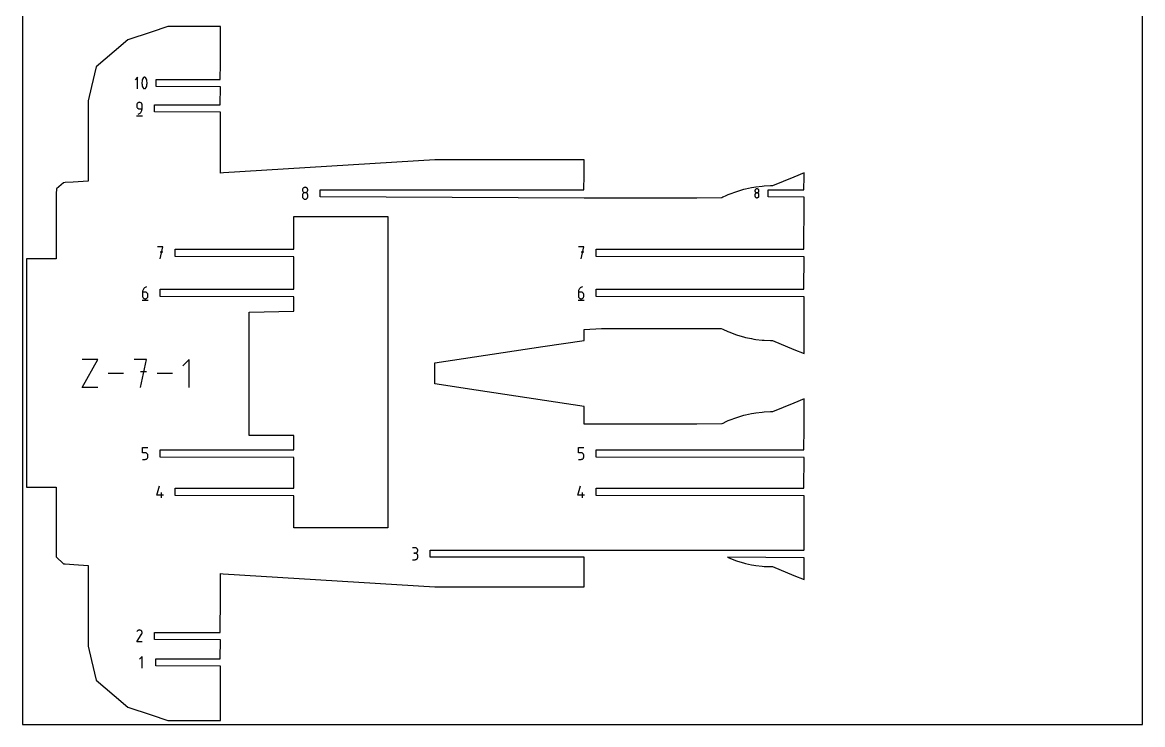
# Model space of a CAD drawing. Extents: x 0 to 450, y 0 to 500.
# Drawn here: x 0 to 450, y 0 to 281.9 of the extents above; entities that cross this region are included whole.
import ezdxf

# ---------------------------------------------------------------- set-up
doc = ezdxf.new("R2010")
doc.units = 0

msp = doc.modelspace()

# ---------------------------------------------------------------- linework, layer by layer
at = {"layer": 'annotation', "color": 1}
for p, q in [((46.301075, 259.920674), (45.274497, 258.893806)), ((46.301075, 255.302954), (46.301075, 259.920674)), ((48.077176, 258.273441), (48.032924, 257.83121)), ((48.032924, 257.83121), (48.032924, 257.387153)), ((48.032924, 257.387153), (48.077176, 256.944686)), ((48.165682, 258.71043), (48.077176, 258.273441)), ((48.077176, 256.944686), (48.165682, 256.507224)), ((48.298441, 259.138764), (48.165682, 258.71043)), ((48.165682, 256.507224), (48.298441, 256.078183)), ((48.475452, 259.555025), (48.298441, 259.138764)), ((48.535061, 259.654152), (48.475452, 259.555025)), ((48.475452, 259.555025), (48.475452, 259.555025)), ((48.60935, 259.738626), (48.535061, 259.654152)), ((48.695858, 259.807629), (48.60935, 259.738626)), ((48.792127, 259.860344), (48.695858, 259.807629)), ((48.895696, 259.895953), (48.792127, 259.860344)), ((49.004105, 259.913638), (48.895696, 259.895953)), ((49.114896, 259.912583), (49.004105, 259.913638)), ((49.225608, 259.89197), (49.114896, 259.912583)), ((49.333782, 259.850981), (49.225608, 259.89197)), ((49.375192, 259.82922), (49.333782, 259.850981)), ((49.333782, 259.850981), (49.333782, 259.850981)), ((49.41493, 259.804224), (49.375192, 259.82922)), ((49.452801, 259.776193), (49.41493, 259.804224)), ((49.488613, 259.745322), (49.452801, 259.776193)), ((49.522173, 259.711811), (49.488613, 259.745322)), ((49.553287, 259.675857), (49.522173, 259.711811)), ((49.581763, 259.637658), (49.553287, 259.675857)), ((49.607407, 259.597411), (49.581763, 259.637658)), ((49.630027, 259.555315), (49.607407, 259.597411)), ((49.807896, 259.138195), (49.630027, 259.555315)), ((49.630027, 259.555315), (49.630027, 259.555315)), ((49.941298, 258.709218), (49.807896, 259.138195)), ((49.807896, 256.077614), (49.941298, 256.506012)), ((50.030233, 258.2718), (49.941298, 258.709218)), ((49.941298, 256.506012), (50.030233, 256.943045)), ((50.0747, 257.829354), (50.030233, 258.2718)), ((50.030233, 256.943045), (50.0747, 257.385297)), ((50.0747, 257.385297), (50.0747, 257.829354)), ((48.298441, 256.078183), (48.475452, 255.660978)), ((48.475452, 255.660978), (48.475452, 255.660978)), ((48.475452, 255.660978), (48.49799, 255.618965)), ((48.49799, 255.618965), (48.523445, 255.578919)), ((48.523445, 255.578919), (48.551709, 255.540961)), ((48.551709, 255.540961), (48.582677, 255.505212)), ((48.582677, 255.505212), (48.61624, 255.471794)), ((48.61624, 255.471794), (48.652292, 255.440829)), ((48.652292, 255.440829), (48.690724, 255.412438)), ((48.690724, 255.412438), (48.731431, 255.386742)), ((48.731431, 255.386742), (48.774304, 255.363864)), ((48.774304, 255.363864), (48.774304, 255.363864)), ((48.774304, 255.363864), (48.881625, 255.323744)), ((48.881625, 255.323744), (48.991692, 255.303812)), ((48.991692, 255.303812), (49.102017, 255.303255)), ((49.102017, 255.303255), (49.210111, 255.321259)), ((49.210111, 255.321259), (49.313486, 255.357013)), ((49.313486, 255.357013), (49.409653, 255.409704)), ((49.409653, 255.409704), (49.496124, 255.478518)), ((49.496124, 255.478518), (49.570412, 255.562644)), ((49.570412, 255.562644), (49.630027, 255.661267)), ((49.630027, 255.661267), (49.807896, 256.077614)), ((49.630027, 255.661267), (49.630027, 255.661267)), ((45.946935, 248.965731), (45.929726, 248.773975)), ((45.929726, 248.773975), (45.929726, 248.240274)), ((45.929726, 248.240274), (45.929726, 248.240274)), ((45.929726, 248.240274), (45.946935, 248.048528)), ((45.996537, 249.146256), (45.946935, 248.965731)), ((45.946935, 248.048528), (45.996537, 247.868031)), ((46.075495, 249.312526), (45.996537, 249.146256)), ((45.996537, 247.868031), (46.075495, 247.701801)), ((46.180772, 249.461515), (46.075495, 249.312526)), ((46.075495, 247.701801), (46.180772, 247.552859)), ((46.30933, 249.590199), (46.180772, 249.461515)), ((46.180772, 247.552859), (46.30933, 247.424226)), ((46.458131, 249.695552), (46.30933, 249.590199)), ((46.624139, 249.77455), (46.458131, 249.695552)), ((46.804315, 249.824167), (46.624139, 249.77455)), ((46.995623, 249.841378), (46.804315, 249.824167)), ((47.187327, 249.824167), (46.995623, 249.841378)), ((46.995623, 249.841378), (46.995623, 249.841378)), ((47.367714, 249.77455), (47.187327, 249.824167)), ((47.533784, 249.695552), (47.367714, 249.77455)), ((47.682536, 249.590199), (47.533784, 249.695552)), ((47.810969, 249.461515), (47.682536, 249.590199)), ((47.916085, 249.312526), (47.810969, 249.461515)), ((47.994882, 249.146256), (47.916085, 249.312526)), ((48.044361, 248.965731), (47.994882, 249.146256)), ((48.06152, 248.773975), (48.044361, 248.965731)), ((48.06152, 247.173173), (48.06152, 248.773975)), ((48.06152, 248.773975), (48.06152, 248.773975)), ((45.796526, 244.441378), (48.196526, 244.441378)), ((46.30933, 247.424226), (46.458131, 247.31892)), ((46.458131, 247.31892), (46.624139, 247.239963)), ((46.462223, 245.041378), (46.767038, 245.154967)), ((46.462223, 245.041378), (46.462223, 245.041378)), ((46.624139, 247.239963), (46.804315, 247.190373)), ((46.767038, 245.154967), (47.04682, 245.308503)), ((46.804315, 247.190373), (46.995623, 247.173173)), ((46.995623, 247.173173), (48.06152, 247.173173)), ((47.04682, 245.308503), (47.298679, 245.498075)), ((47.298679, 245.498075), (47.519723, 245.719769)), ((47.519723, 245.719769), (47.70706, 245.969675)), ((47.70706, 245.969675), (47.857799, 246.243881)), ((47.857799, 246.243881), (47.96905, 246.538473)), ((47.96905, 246.538473), (48.037921, 246.849541)), ((48.037921, 246.849541), (48.06152, 247.173173)), ((112.528219, 214.836771), (112.511019, 214.645911)), ((112.511019, 214.645911), (112.511019, 214.645911)), ((112.511019, 214.645911), (112.528228, 214.454155)), ((112.528219, 212.703073), (112.511019, 212.511407)), ((112.511019, 212.511407), (112.511019, 211.980415)), ((112.511019, 211.980415), (112.511019, 211.980415)), ((112.511019, 211.980415), (112.528228, 211.788762)), ((112.577796, 215.016598), (112.528219, 214.836771)), ((112.577796, 212.883529), (112.528219, 212.703073)), ((112.528228, 214.454155), (112.577831, 214.27363)), ((112.528228, 211.788762), (112.577831, 211.608514)), ((112.656722, 215.182344), (112.577796, 215.016598)), ((112.656722, 213.049746), (112.577796, 212.883529)), ((112.577831, 214.27363), (112.656789, 214.10736)), ((112.577831, 211.608514), (112.656789, 211.442644)), ((112.761967, 215.330957), (112.656722, 215.182344)), ((112.761967, 213.198698), (112.656722, 213.049746)), ((112.656789, 214.10736), (112.762066, 213.958371)), ((112.8905, 215.459389), (112.761967, 215.330957)), ((112.8905, 213.327356), (112.761967, 213.198698)), ((112.762066, 213.958371), (112.890624, 213.829687)), ((113.039291, 215.564589), (112.8905, 215.459389)), ((113.039291, 213.432694), (112.8905, 213.327356)), ((112.890624, 213.829687), (113.039425, 213.724334)), ((113.205311, 215.643508), (113.039291, 215.564589)), ((113.205311, 213.511684), (113.039291, 213.432694)), ((113.039425, 213.724334), (113.205433, 213.645336)), ((113.38553, 215.693096), (113.205311, 215.643508)), ((113.38553, 213.561298), (113.205311, 213.511684)), ((113.205433, 213.645336), (113.385609, 213.59572)), ((113.576917, 215.710303), (113.38553, 215.693096)), ((113.576917, 213.578508), (113.38553, 213.561298)), ((113.385609, 213.59572), (113.576917, 213.578508)), ((113.768304, 215.693096), (113.576917, 215.710303)), ((113.576917, 215.710303), (113.576917, 215.710303)), ((113.576917, 213.578508), (113.768225, 213.59572)), ((113.768304, 213.561308), (113.576917, 213.578508)), ((113.576917, 213.578508), (113.576917, 213.578508)), ((113.576917, 213.578508), (113.576917, 213.578508)), ((113.768225, 213.59572), (113.948401, 213.645336)), ((113.948522, 215.643508), (113.768304, 215.693096)), ((113.948522, 213.511718), (113.768304, 213.561308)), ((113.948401, 213.645336), (114.114409, 213.724334)), ((114.114542, 215.564589), (113.948522, 215.643508)), ((114.114542, 213.432761), (113.948522, 213.511718)), ((114.114409, 213.724334), (114.26321, 213.829687)), ((114.263334, 215.459389), (114.114542, 215.564589)), ((114.263334, 213.327455), (114.114542, 213.432761)), ((114.26321, 213.829687), (114.391768, 213.958371)), ((114.391867, 215.330957), (114.263334, 215.459389)), ((114.391867, 213.198822), (114.263334, 213.327455)), ((114.391768, 213.958371), (114.497044, 214.10736)), ((114.497111, 215.182344), (114.391867, 215.330957)), ((114.497111, 213.04988), (114.391867, 213.198822)), ((114.497044, 214.10736), (114.576003, 214.27363)), ((114.497044, 211.442644), (114.576003, 211.608514)), ((114.576037, 215.016598), (114.497111, 215.182344)), ((114.576037, 212.88365), (114.497111, 213.04988)), ((114.576003, 214.27363), (114.625605, 214.454155)), ((114.576003, 211.608514), (114.625605, 211.788762)), ((114.625615, 214.836771), (114.576037, 215.016598)), ((114.625615, 212.703152), (114.576037, 212.88365)), ((114.625605, 214.454155), (114.642814, 214.645911)), ((114.625605, 211.788762), (114.642814, 211.980415)), ((114.642814, 214.645911), (114.625615, 214.836771)), ((114.642814, 212.511407), (114.625615, 212.703152)), ((114.642814, 214.645911), (114.642814, 214.645911)), ((114.642814, 211.980415), (114.642814, 212.511407)), ((114.642814, 212.511407), (114.642814, 212.511407)), ((294.291854, 214.459718), (294.27892, 214.316185)), ((294.27892, 214.316185), (294.27892, 214.316185)), ((294.27892, 214.316185), (294.291862, 214.171977)), ((294.291854, 212.855099), (294.27892, 212.710959)), ((294.27892, 212.710959), (294.27892, 212.311634)), ((294.27892, 212.311634), (294.27892, 212.311634)), ((294.27892, 212.311634), (294.291862, 212.167504)), ((294.329138, 214.594955), (294.291854, 214.459718)), ((294.329138, 212.990809), (294.291854, 212.855099)), ((294.291862, 214.171977), (294.329164, 214.036216)), ((294.291862, 212.167504), (294.329164, 212.03195)), ((294.388494, 214.719602), (294.329138, 214.594955)), ((294.388494, 213.11581), (294.329138, 212.990809)), ((294.329164, 214.036216), (294.388544, 213.911175)), ((294.329164, 212.03195), (294.388544, 211.907211)), ((294.467641, 214.831365), (294.388494, 214.719602)), ((294.467641, 213.227827), (294.388494, 213.11581)), ((294.388544, 213.911175), (294.467716, 213.799129)), ((294.388544, 211.907211), (294.467716, 211.795522)), ((294.564303, 214.92795), (294.467641, 214.831365)), ((294.564303, 213.324583), (294.467641, 213.227827)), ((294.467716, 213.799129), (294.564396, 213.702354)), ((294.467716, 211.795522), (294.564396, 211.699123)), ((294.676199, 215.007065), (294.564303, 214.92795)), ((294.676199, 213.403801), (294.564303, 213.324583)), ((294.564396, 213.702354), (294.6763, 213.623125)), ((294.564396, 211.699123), (294.6763, 211.620251)), ((294.801053, 215.066415), (294.676199, 215.007065)), ((294.801053, 213.463204), (294.676199, 213.403801)), ((294.6763, 213.623125), (294.801144, 213.563716)), ((294.6763, 211.620251), (294.801144, 211.561143)), ((294.936584, 215.103707), (294.801053, 215.066415)), ((294.936584, 213.500516), (294.801053, 213.463204)), ((294.801144, 213.563716), (294.936643, 213.526402)), ((294.801144, 211.561143), (294.936643, 211.524037)), ((295.080514, 215.116647), (294.936584, 215.103707)), ((295.080514, 213.513459), (294.936584, 213.500516)), ((294.936643, 213.526402), (295.080514, 213.513459)), ((294.936643, 211.524037), (295.080514, 211.511172)), ((295.224444, 215.103707), (295.080514, 215.116647)), ((295.080514, 215.116647), (295.080514, 215.116647)), ((295.080514, 213.513459), (295.224384, 213.526402)), ((295.224444, 213.500523), (295.080514, 213.513459)), ((295.080514, 213.513459), (295.080514, 213.513459)), ((295.080514, 213.513459), (295.080514, 213.513459)), ((295.080514, 211.511172), (295.224384, 211.524037)), ((295.080514, 211.511172), (295.080514, 211.511172)), ((295.224384, 213.526402), (295.359883, 213.563716)), ((295.224384, 211.524037), (295.359883, 211.561143)), ((295.359975, 215.066415), (295.224444, 215.103707)), ((295.359975, 213.46323), (295.224444, 213.500523)), ((295.359883, 213.563716), (295.484727, 213.623125)), ((295.359883, 211.561143), (295.484727, 211.620251)), ((295.484828, 215.007065), (295.359975, 215.066415)), ((295.484828, 213.403851), (295.359975, 213.46323)), ((295.484727, 213.623125), (295.596631, 213.702354)), ((295.484727, 211.620251), (295.596631, 211.699123)), ((295.596725, 214.92795), (295.484828, 215.007065)), ((295.596725, 213.324658), (295.484828, 213.403851)), ((295.596631, 213.702354), (295.693312, 213.799129)), ((295.596631, 211.699123), (295.693312, 211.795522)), ((295.693386, 214.831365), (295.596725, 214.92795)), ((295.693386, 213.22792), (295.596725, 213.324658)), ((295.693312, 213.799129), (295.772484, 213.911175)), ((295.693312, 211.795522), (295.772484, 211.907211)), ((295.772534, 214.719602), (295.693386, 214.831365)), ((295.772534, 213.115911), (295.693386, 213.22792)), ((295.772484, 213.911175), (295.831863, 214.036216)), ((295.772484, 211.907211), (295.831863, 212.03195)), ((295.831889, 214.594955), (295.772534, 214.719602)), ((295.831889, 212.9909), (295.772534, 213.115911)), ((295.831863, 214.036216), (295.869166, 214.171977)), ((295.831863, 212.03195), (295.869166, 212.167504)), ((295.869173, 214.459718), (295.831889, 214.594955)), ((295.869173, 212.855159), (295.831889, 212.9909)), ((295.869166, 214.171977), (295.882108, 214.316185)), ((295.869166, 212.167504), (295.882108, 212.311634)), ((295.882108, 214.316185), (295.869173, 214.459718)), ((295.882108, 212.710959), (295.869173, 212.855159)), ((295.882108, 214.316185), (295.882108, 214.316185)), ((295.882108, 212.311634), (295.882108, 212.710959)), ((295.882108, 212.710959), (295.882108, 212.710959)), ((112.656789, 211.442644), (112.762066, 211.29413)), ((112.762066, 211.29413), (112.890624, 211.165946)), ((112.890624, 211.165946), (113.039425, 211.061068)), ((113.039425, 211.061068), (113.205433, 210.982471)), ((113.205433, 210.982471), (113.385609, 210.93313)), ((113.385609, 210.93313), (113.576917, 210.916023)), ((113.576917, 210.916023), (113.768225, 210.93313)), ((113.576917, 210.916023), (113.576917, 210.916023)), ((113.768225, 210.93313), (113.948401, 210.982471)), ((113.948401, 210.982471), (114.114409, 211.061068)), ((114.114409, 211.061068), (114.26321, 211.165946)), ((114.26321, 211.165946), (114.391768, 211.29413)), ((114.391768, 211.29413), (114.497044, 211.442644)), ((56.363348, 191.791615), (54.228844, 191.791615)), ((55.296246, 186.991615), (56.363348, 191.791615)), ((56.363348, 189.6541), (55.296246, 189.6541)), ((225.498841, 191.791615), (223.364337, 191.791615)), ((224.43174, 186.991615), (225.498841, 191.791615)), ((225.498841, 189.6541), (224.43174, 189.6541)), ((49.288077, 175.506301), (49.035903, 175.316134)), ((49.568278, 175.660561), (49.288077, 175.506301)), ((49.873631, 175.77505), (49.568278, 175.660561)), ((49.873631, 175.77505), (49.873631, 175.77505)), ((224.381392, 175.506301), (224.129219, 175.316134)), ((224.661593, 175.660561), (224.381392, 175.506301)), ((224.966946, 175.77505), (224.661593, 175.660561)), ((224.966946, 175.77505), (224.966946, 175.77505)), ((48.296129, 173.961978), (48.272527, 173.637536)), ((48.272527, 173.637536), (48.272527, 172.042151)), ((49.338424, 173.637536), (48.272527, 173.637536)), ((48.272527, 172.042151), (48.272527, 172.042151)), ((48.272527, 172.042151), (48.289736, 171.850406)), ((48.289736, 171.850406), (48.339339, 171.669908)), ((48.365017, 174.273702), (48.296129, 173.961978)), ((48.339339, 171.669908), (48.418297, 171.503678)), ((48.476315, 174.568845), (48.365017, 174.273702)), ((48.418297, 171.503678), (48.523574, 171.354736)), ((48.627146, 174.843542), (48.476315, 174.568845)), ((48.523574, 171.354736), (48.652131, 171.226103)), ((48.814634, 175.093926), (48.627146, 174.843542)), ((48.652131, 171.226103), (48.800933, 171.120797)), ((48.800933, 171.120797), (48.96694, 171.04184)), ((49.035903, 175.316134), (48.814634, 175.093926)), ((48.96694, 171.04184), (49.147117, 170.992251)), ((49.530129, 173.620428), (49.338424, 173.637536)), ((49.710516, 173.571087), (49.530129, 173.620428)), ((49.530129, 170.992251), (49.710516, 171.04184)), ((49.876585, 173.492491), (49.710516, 173.571087)), ((49.710516, 171.04184), (49.876585, 171.120797)), ((50.025337, 173.387612), (49.876585, 173.492491)), ((49.876585, 171.120797), (50.025337, 171.226103)), ((50.153771, 173.259428), (50.025337, 173.387612)), ((50.025337, 171.226103), (50.153771, 171.354736)), ((50.258887, 173.110914), (50.153771, 173.259428)), ((50.153771, 171.354736), (50.258887, 171.503678)), ((50.337684, 172.945045), (50.258887, 173.110914)), ((50.258887, 171.503678), (50.337684, 171.669908)), ((50.387162, 172.764796), (50.337684, 172.945045)), ((50.337684, 171.669908), (50.387162, 171.850406)), ((50.404322, 172.573143), (50.387162, 172.764796)), ((50.387162, 171.850406), (50.404322, 172.042151)), ((50.404322, 172.042151), (50.404322, 172.573143)), ((50.404322, 172.573143), (50.404322, 172.573143)), ((223.389444, 173.961978), (223.365842, 173.637536)), ((223.365842, 173.637536), (223.365842, 172.042151)), ((224.43174, 173.637536), (223.365842, 173.637536)), ((223.365842, 172.042151), (223.365842, 172.042151)), ((223.365842, 172.042151), (223.383051, 171.850406)), ((223.383051, 171.850406), (223.432654, 171.669908)), ((223.458332, 174.273702), (223.389444, 173.961978)), ((223.432654, 171.669908), (223.511612, 171.503678)), ((223.56963, 174.568845), (223.458332, 174.273702)), ((223.511612, 171.503678), (223.616889, 171.354736)), ((223.720461, 174.843542), (223.56963, 174.568845)), ((223.616889, 171.354736), (223.745446, 171.226103)), ((223.90795, 175.093926), (223.720461, 174.843542)), ((223.745446, 171.226103), (223.894248, 171.120797)), ((223.894248, 171.120797), (224.060255, 171.04184)), ((224.129219, 175.316134), (223.90795, 175.093926)), ((224.060255, 171.04184), (224.240432, 170.992251)), ((224.623444, 173.620428), (224.43174, 173.637536)), ((224.803831, 173.571087), (224.623444, 173.620428)), ((224.623444, 170.992251), (224.803831, 171.04184)), ((224.9699, 173.492491), (224.803831, 173.571087)), ((224.803831, 171.04184), (224.9699, 171.120797)), ((225.118652, 173.387612), (224.9699, 173.492491)), ((224.9699, 171.120797), (225.118652, 171.226103)), ((225.247086, 173.259428), (225.118652, 173.387612)), ((225.118652, 171.226103), (225.247086, 171.354736)), ((225.352202, 173.110914), (225.247086, 173.259428)), ((225.247086, 171.354736), (225.352202, 171.503678)), ((225.430999, 172.945045), (225.352202, 173.110914)), ((225.352202, 171.503678), (225.430999, 171.669908)), ((225.480477, 172.764796), (225.430999, 172.945045)), ((225.430999, 171.669908), (225.480477, 171.850406)), ((225.497637, 172.573143), (225.480477, 172.764796)), ((225.480477, 171.850406), (225.497637, 172.042151)), ((225.497637, 172.042151), (225.497637, 172.573143)), ((225.497637, 172.573143), (225.497637, 172.573143)), ((48.139026, 170.37505), (50.539026, 170.37505)), ((49.147117, 170.992251), (49.338424, 170.97505)), ((49.338424, 170.97505), (49.530129, 170.992251)), ((49.338424, 170.97505), (49.338424, 170.97505)), ((223.232342, 170.37505), (225.632342, 170.37505)), ((224.240432, 170.992251), (224.43174, 170.97505)), ((224.43174, 170.97505), (224.623444, 170.992251)), ((224.43174, 170.97505), (224.43174, 170.97505)), ((24.051262, 135.334512), (30.29766, 146.584236)), ((30.29766, 146.584236), (24.051262, 146.584236)), ((49.888377, 146.584236), (44.885756, 146.584236)), ((47.38742, 135.334512), (49.888377, 146.584236)), ((66.97849, 146.584236), (64.477532, 144.082573)), ((66.97849, 135.334512), (66.97849, 146.584236)), ((40.668521, 140.959374), (34.517364, 140.959374)), ((49.888377, 141.57456), (47.38742, 141.57456)), ((60.259591, 140.959374), (54.108435, 140.959374)), ((30.29766, 135.334512), (24.051262, 135.334512)), ((48.272527, 109.144493), (48.272527, 111.282007)), ((48.272527, 111.282007), (50.404322, 111.282007)), ((49.338424, 109.144493), (48.272527, 109.144493)), ((49.529811, 109.127385), (49.338424, 109.144493)), ((49.71003, 109.078045), (49.529811, 109.127385)), ((49.87605, 108.999448), (49.71003, 109.078045)), ((50.024841, 108.894569), (49.87605, 108.999448)), ((50.153374, 108.766385), (50.024841, 108.894569)), ((50.258619, 108.617871), (50.153374, 108.766385)), ((50.337545, 108.452002), (50.258619, 108.617871)), ((50.387123, 108.271753), (50.337545, 108.452002)), ((50.404322, 108.0801), (50.387123, 108.271753)), ((50.404322, 107.549108), (50.404322, 108.0801)), ((50.404322, 108.0801), (50.404322, 108.0801)), ((223.365842, 109.144493), (223.365842, 111.282007)), ((223.365842, 111.282007), (225.497637, 111.282007)), ((224.43174, 109.144493), (223.365842, 109.144493)), ((224.623127, 109.127385), (224.43174, 109.144493)), ((224.803345, 109.078045), (224.623127, 109.127385)), ((224.969365, 108.999448), (224.803345, 109.078045)), ((225.118157, 108.894569), (224.969365, 108.999448)), ((225.24669, 108.766385), (225.118157, 108.894569)), ((225.351934, 108.617871), (225.24669, 108.766385)), ((225.43086, 108.452002), (225.351934, 108.617871)), ((225.480438, 108.271753), (225.43086, 108.452002)), ((225.497637, 108.0801), (225.480438, 108.271753)), ((225.497637, 107.549108), (225.497637, 108.0801)), ((225.497637, 108.0801), (225.497637, 108.0801)), ((48.272527, 106.482007), (49.338424, 106.482007)), ((49.338424, 106.482007), (49.529732, 106.499208)), ((49.338424, 106.482007), (49.338424, 106.482007)), ((49.529732, 106.499208), (49.709909, 106.548797)), ((49.709909, 106.548797), (49.875916, 106.627754)), ((49.875916, 106.627754), (50.024718, 106.73306)), ((50.024718, 106.73306), (50.153275, 106.861694)), ((50.153275, 106.861694), (50.258552, 107.010635)), ((50.258552, 107.010635), (50.33751, 107.176865)), ((50.33751, 107.176865), (50.387113, 107.357363)), ((50.387113, 107.357363), (50.404322, 107.549108)), ((223.365842, 106.482007), (224.43174, 106.482007)), ((224.43174, 106.482007), (224.623047, 106.499208)), ((224.43174, 106.482007), (224.43174, 106.482007)), ((224.623047, 106.499208), (224.803224, 106.548797)), ((224.803224, 106.548797), (224.969231, 106.627754)), ((224.969231, 106.627754), (225.118033, 106.73306)), ((225.118033, 106.73306), (225.24659, 106.861694)), ((225.24659, 106.861694), (225.351867, 107.010635)), ((225.351867, 107.010635), (225.430825, 107.176865)), ((225.430825, 107.176865), (225.480428, 107.357363)), ((225.480428, 107.357363), (225.497637, 107.549108)), ((53.963649, 92.152899), (55.028041, 95.885797)), ((223.099142, 92.152899), (224.163534, 95.885797)), ((56.628844, 92.152899), (53.963649, 92.152899)), ((55.829947, 91.085797), (55.829947, 93.217592)), ((225.764337, 92.152899), (223.099142, 92.152899)), ((224.965441, 91.085797), (224.965441, 93.217592)), ((157.775261, 70.996999), (156.709363, 70.996999)), ((157.775261, 68.865204), (157.241559, 68.865204)), ((157.241559, 68.865204), (157.775261, 68.865204)), ((157.966965, 70.979792), (157.775261, 70.996999)), ((157.775261, 68.865204), (157.966965, 68.882416)), ((157.966965, 68.847997), (157.775261, 68.865204)), ((157.775261, 68.865204), (157.775261, 68.865204)), ((158.147352, 70.930204), (157.966965, 70.979792)), ((157.966965, 68.882416), (158.147352, 68.932032)), ((158.147352, 68.798409), (157.966965, 68.847997)), ((158.313421, 70.851285), (158.147352, 70.930204)), ((158.147352, 68.932032), (158.313421, 69.01103)), ((158.313421, 68.71949), (158.147352, 68.798409)), ((158.462173, 70.746085), (158.313421, 70.851285)), ((158.313421, 69.01103), (158.462173, 69.116383)), ((158.462173, 68.61429), (158.313421, 68.71949)), ((158.590607, 70.617653), (158.462173, 70.746085)), ((158.462173, 69.116383), (158.590607, 69.245067)), ((158.590607, 68.485858), (158.462173, 68.61429)), ((158.695723, 70.46904), (158.590607, 70.617653)), ((158.590607, 69.245067), (158.695723, 69.394056)), ((158.695723, 68.337245), (158.590607, 68.485858)), ((158.77452, 70.303294), (158.695723, 70.46904)), ((158.695723, 69.394056), (158.77452, 69.560326)), ((158.77452, 68.171499), (158.695723, 68.337245)), ((158.823998, 70.123467), (158.77452, 70.303294)), ((158.77452, 69.560326), (158.823998, 69.740851)), ((158.823998, 67.991672), (158.77452, 68.171499)), ((158.841158, 69.932607), (158.823998, 70.123467)), ((158.823998, 69.740851), (158.841158, 69.932607)), ((158.841158, 67.800812), (158.823998, 67.991672)), ((158.841158, 69.932607), (158.841158, 69.932607)), ((158.841158, 67.267111), (158.841158, 67.800812)), ((158.841158, 67.800812), (158.841158, 67.800812)), ((156.709363, 66.202718), (157.775261, 66.202718)), ((157.775261, 66.202718), (157.966965, 66.219916)), ((157.775261, 66.202718), (157.775261, 66.202718)), ((157.966965, 66.219916), (158.147352, 66.269479)), ((158.147352, 66.269479), (158.313421, 66.348366)), ((158.313421, 66.348366), (158.462173, 66.453534)), ((158.462173, 66.453534), (158.590607, 66.581941)), ((158.590607, 66.581941), (158.695723, 66.730544)), ((158.695723, 66.730544), (158.77452, 66.896302)), ((158.77452, 66.896302), (158.823998, 67.076172)), ((158.823998, 67.076172), (158.841158, 67.267111)), ((45.92949, 33.179293), (47.899338, 36.350495)), ((46.072473, 37.445591), (45.9325, 37.177085)), ((46.183552, 37.603104), (46.072473, 37.445591)), ((46.316822, 37.73459), (46.183552, 37.603104)), ((46.46823, 37.838997), (46.316822, 37.73459)), ((46.633723, 37.915272), (46.46823, 37.838997)), ((46.809247, 37.962362), (46.633723, 37.915272)), ((46.99075, 37.979214), (46.809247, 37.962362)), ((47.174177, 37.964776), (46.99075, 37.979214)), ((47.355476, 37.917994), (47.174177, 37.964776)), ((47.530594, 37.837815), (47.355476, 37.917994)), ((47.687218, 37.726597), (47.530594, 37.837815)), ((47.530594, 37.837815), (47.530594, 37.837815)), ((47.818173, 37.593136), (47.687218, 37.726597)), ((47.922293, 37.441522), (47.818173, 37.593136)), ((47.899338, 36.350495), (47.901693, 36.353409)), ((47.899338, 36.350495), (47.899338, 36.350495)), ((47.901693, 36.353409), (47.903951, 36.356348)), ((47.903951, 36.356348), (47.906128, 36.359336)), ((47.906128, 36.359336), (47.908237, 36.362399)), ((47.908237, 36.362399), (47.910295, 36.365561)), ((47.910295, 36.365561), (47.912315, 36.368846)), ((47.912315, 36.368846), (47.914313, 36.37228)), ((47.914313, 36.37228), (47.916304, 36.375888)), ((47.916304, 36.375888), (47.918302, 36.379694)), ((47.918302, 36.379694), (47.999637, 36.554326)), ((47.918302, 36.379694), (47.918302, 36.379694)), ((47.998416, 37.275846), (47.922293, 37.441522)), ((48.045376, 37.100198), (47.998416, 37.275846)), ((47.999637, 36.554326), (48.047151, 36.735348)), ((48.062009, 36.918668), (48.045376, 37.100198)), ((48.047151, 36.735348), (48.062009, 36.918668)), ((48.061285, 33.179293), (45.92949, 33.179293)), ((48.126416, 27.397808), (47.059315, 26.330405)), ((48.126416, 22.597808), (48.126416, 27.397808))]:
    msp.add_line(p, q, dxfattribs=at)
at = {"layer": 'boundary', "color": 5}
for p, q in [((58.386553, 280.331248), (51.660637, 278.044438)), ((66.607799, 280.331248), (58.386553, 280.331248)), ((79.618851, 280.331248), (66.607799, 280.331248)), ((79.618851, 276.730671), (79.618851, 280.331248)), ((42.347328, 274.877916), (36.850832, 270.205899)), ((51.660637, 278.044438), (42.347328, 274.877916)), ((79.61877, 272.945801), (79.618851, 276.730671)), ((36.850832, 270.205899), (29.600429, 264.043053)), ((79.615415, 269.496805), (79.615959, 270.058985)), ((79.615959, 270.058985), (79.616477, 270.588139)), ((79.616477, 270.588139), (79.617708, 271.853536)), ((79.617708, 271.853536), (79.618243, 272.402763)), ((79.618243, 272.402763), (79.61877, 272.945801)), ((79.611392, 265.368218), (79.613818, 267.858131)), ((79.613818, 267.858131), (79.614313, 268.368003)), ((79.614313, 268.368003), (79.614857, 268.923987)), ((79.614857, 268.923987), (79.615415, 269.496805)), ((29.600429, 264.043053), (27.753233, 256.192464)), ((79.510398, 259.061814), (79.611392, 265.368218)), ((53.724931, 256.161814), (53.724931, 259.061815)), ((53.724931, 259.061815), (79.510398, 259.061814)), ((27.753233, 256.192464), (26.399116, 250.437437)), ((79.602282, 256.011815), (53.724931, 256.161814)), ((79.500495, 248.891378), (79.602282, 256.011815)), ((26.399116, 250.437437), (26.39911, 224.255561)), ((53.046526, 245.991378), (53.046526, 248.891378)), ((53.046526, 248.891378), (79.500495, 248.891378)), ((79.592379, 245.841378), (53.046526, 245.991378)), ((79.577795, 230.863628), (79.592379, 245.841378)), ((79.57593, 228.948247), (79.576608, 229.645705)), ((79.576608, 229.645705), (79.577246, 230.297837)), ((79.577246, 230.297837), (79.577795, 230.863628)), ((79.569143, 221.979944), (79.57225, 225.169364)), ((79.57225, 225.169364), (79.572977, 225.915955)), ((79.572977, 225.915955), (79.573984, 226.950579)), ((79.573984, 226.950579), (79.57459, 227.571713)), ((79.57459, 227.571713), (79.575246, 228.245679)), ((79.575246, 228.245679), (79.57593, 228.948247)), ((165.651902, 226.736838), (80.819248, 221.516794)), ((181.653669, 226.736838), (165.651902, 226.736838)), ((225.651894, 226.736838), (181.653669, 226.736838)), ((225.651894, 220.639776), (225.651894, 226.736838)), ((26.39911, 224.255561), (26.399111, 218.168138)), ((79.568618, 221.439839), (79.569143, 221.979944)), ((80.819248, 221.516794), (79.568618, 221.439839)), ((225.556895, 214.766173), (225.651894, 220.639776)), ((314.048582, 221.482737), (309.911093, 219.794641)), ((314.048582, 220.056788), (314.048582, 221.482737)), ((16.495317, 217.558722), (13.735072, 215.036532)), ((17.118376, 217.597061), (16.495317, 217.558722)), ((20.443397, 217.801661), (17.118376, 217.597061)), ((26.399111, 218.168138), (20.443397, 217.801661)), ((297.126763, 216.10558), (294.591674, 215.798731)), ((297.956512, 216.176881), (297.126763, 216.10558)), ((300.523722, 216.279792), (297.956512, 216.176881)), ((301.354371, 216.303494), (300.523722, 216.279792)), ((309.911093, 219.794641), (301.354371, 216.303494)), ((313.953582, 214.766173), (314.048582, 220.056788)), ((13.735072, 215.036532), (13.503143, 213.091529)), ((13.503143, 213.091529), (13.503143, 207.893806)), ((119.627519, 211.866173), (119.627519, 214.766173)), ((119.627519, 214.766173), (225.556895, 214.766173)), ((225.651894, 211.37305), (119.627519, 211.866173)), ((281.413624, 211.694011), (280.915632, 211.449114)), ((282.592599, 212.251355), (281.413624, 211.694011)), ((283.419748, 212.641727), (282.592599, 212.251355)), ((284.225295, 212.962829), (283.419748, 212.641727)), ((286.465155, 213.827273), (284.225295, 212.962829)), ((287.284314, 214.097914), (286.465155, 213.827273)), ((289.645787, 214.7874), (287.284314, 214.097914)), ((290.474815, 215.00762), (289.645787, 214.7874)), ((292.930962, 215.509651), (290.474815, 215.00762)), ((293.766231, 215.679751), (292.930962, 215.509651)), ((294.591674, 215.798731), (293.766231, 215.679751)), ((299.643187, 211.866173), (299.643187, 214.766173)), ((299.643187, 214.766173), (313.953582, 214.766173)), ((314.048582, 211.716173), (299.643187, 211.866173)), ((314.048582, 209.599829), (314.048582, 211.716173)), ((13.503143, 207.893806), (13.503143, 186.955907)), ((232.635634, 211.381566), (225.651894, 211.37305)), ((238.47576, 211.378037), (232.635634, 211.381566)), ((251.332705, 211.378037), (238.47576, 211.378037)), ((259.812018, 211.378037), (251.332705, 211.378037)), ((270.928132, 211.383134), (259.812018, 211.378037)), ((280.915632, 211.449114), (270.928132, 211.383134)), ((313.953582, 190.841615), (314.048582, 209.599829)), ((230.482342, 190.841614), (313.953582, 190.841615)), ((230.482342, 187.941615), (230.482342, 190.841614)), ((9.920041, 186.955907), (1.5875, 186.955907)), ((1.5875, 186.955907), (1.5875, 171.393245)), ((13.503143, 186.955907), (9.920041, 186.955907)), ((314.048582, 187.791614), (230.482342, 187.941615)), ((313.953582, 174.82505), (314.048582, 187.791614)), ((1.5875, 171.393245), (1.5875, 95.358382)), ((230.482342, 171.92505), (230.482341, 174.82505)), ((230.482341, 174.82505), (313.953582, 174.82505)), ((314.048582, 171.77505), (230.482342, 171.92505)), ((314.048582, 150.399326), (314.048582, 171.77505)), ((225.651894, 156.192174), (225.651895, 158.67376)), ((225.651895, 158.67376), (232.635634, 159.074546)), ((232.635634, 159.074546), (238.47576, 159.078075)), ((238.47576, 159.078075), (246.955074, 159.078075)), ((246.955074, 159.078075), (259.812019, 159.078075)), ((259.812019, 159.078075), (270.924546, 159.073106)), ((270.924546, 159.073106), (280.765879, 159.08617)), ((280.765879, 159.08617), (281.413624, 158.762098)), ((281.413624, 158.762098), (283.419749, 157.814384)), ((283.419749, 157.814384), (284.225295, 157.493283)), ((209.020617, 151.734626), (225.651894, 154.222081)), ((225.651894, 154.222081), (225.651894, 156.192174)), ((284.225295, 157.493283), (286.465155, 156.628836)), ((286.465155, 156.628836), (287.284313, 156.358194)), ((287.284313, 156.358194), (289.645787, 155.668716)), ((289.645787, 155.668716), (290.474815, 155.448496)), ((290.474815, 155.448496), (292.930962, 154.946464)), ((292.930962, 154.946464), (293.766231, 154.776364)), ((293.766231, 154.776364), (294.591675, 154.657385)), ((294.591675, 154.657385), (297.126764, 154.350536)), ((297.126764, 154.350536), (297.956513, 154.279234)), ((297.956513, 154.279234), (300.523723, 154.17632)), ((300.523723, 154.17632), (301.354371, 154.152617)), ((301.354371, 154.152617), (309.911093, 150.661473)), ((165.651902, 145.248188), (209.020617, 151.734626)), ((309.911093, 150.661473), (314.048582, 148.973377)), ((314.048582, 148.973377), (314.048582, 150.399326)), ((165.651902, 142.89209), (165.651902, 145.248188)), ((165.651902, 136.748188), (165.651902, 142.89209)), ((182.283179, 134.260733), (165.651902, 136.748188)), ((225.651894, 127.774296), (182.283179, 134.260733)), ((314.048582, 130.738699), (309.911093, 129.050603)), ((314.048582, 129.31275), (314.048582, 130.738699)), ((225.651894, 124.839608), (225.651894, 127.774296)), ((309.911093, 129.050603), (301.354371, 125.55946)), ((314.048582, 118.855791), (314.048582, 129.31275)), ((225.651894, 121.14299), (225.651894, 124.839608)), ((282.592599, 121.507323), (281.413623, 120.949979)), ((283.419749, 121.897694), (282.592599, 121.507323)), ((284.225295, 122.218795), (283.419749, 121.897694)), ((286.465155, 123.083241), (284.225295, 122.218795)), ((287.284313, 123.353881), (286.465155, 123.083241)), ((289.645787, 124.04336), (287.284313, 123.353881)), ((290.474815, 124.263581), (289.645787, 124.04336)), ((292.930962, 124.765614), (290.474815, 124.263581)), ((293.766231, 124.935713), (292.930962, 124.765614)), ((294.591674, 125.054692), (293.766231, 124.935713)), ((297.126763, 125.361543), (294.591674, 125.054692)), ((297.956513, 125.432844), (297.126763, 125.361543)), ((300.523723, 125.535757), (297.956513, 125.432844)), ((301.354371, 125.55946), (300.523723, 125.535757)), ((225.651894, 120.629018), (225.651894, 121.14299)), ((232.635557, 120.637533), (225.651894, 120.629018)), ((238.475748, 120.634005), (232.635557, 120.637533)), ((251.332565, 120.634005), (238.475748, 120.634005)), ((259.812006, 120.634005), (251.332565, 120.634005)), ((270.928278, 120.639101), (259.812006, 120.634005)), ((280.915632, 120.705079), (270.928278, 120.639101)), ((281.413623, 120.949979), (280.915632, 120.705079)), ((313.953582, 110.332007), (314.048582, 118.855791)), ((230.482341, 107.432007), (230.482341, 110.332007)), ((230.482341, 110.332007), (313.953582, 110.332007)), ((314.048582, 107.282007), (230.482341, 107.432007)), ((313.953582, 94.935797), (314.048582, 107.282007)), ((1.5875, 95.358382), (9.920041, 95.358382)), ((9.920041, 95.358382), (13.503143, 95.358382)), ((13.503143, 95.358382), (13.503144, 74.299162)), ((230.482342, 92.035797), (230.482341, 94.935797)), ((230.482341, 94.935797), (313.953582, 94.935797)), ((314.048582, 91.885798), (230.482342, 92.035797)), ((314.048582, 70.202568), (314.048582, 91.885798)), ((13.503144, 74.299162), (13.503143, 69.041603)), ((13.503143, 69.041603), (13.503143, 67.288577)), ((163.825863, 67.152568), (163.825863, 70.052568)), ((163.825863, 70.052568), (313.953582, 70.052568)), ((313.953582, 70.052568), (314.048582, 70.202568)), ((13.503143, 67.288577), (16.495136, 64.552176)), ((16.495136, 64.552176), (17.139934, 64.512004)), ((17.139934, 64.512004), (20.665044, 64.292383)), ((20.665044, 64.292383), (26.39911, 63.935132)), ((26.39911, 63.935132), (26.399109, 58.597781)), ((225.651895, 67.152568), (163.825863, 67.152568)), ((225.651894, 60.438303), (225.651895, 67.152568)), ((314.048582, 67.002568), (283.245704, 67.152568)), ((283.245704, 67.152568), (284.225294, 66.749246)), ((284.225294, 66.749246), (286.465155, 65.884797)), ((286.465155, 65.884797), (287.284313, 65.614159)), ((287.284313, 65.614159), (289.645787, 64.924677)), ((289.645787, 64.924677), (290.474815, 64.704455)), ((290.474815, 64.704455), (292.930962, 64.202427)), ((292.930962, 64.202427), (293.766231, 64.032329)), ((293.766231, 64.032329), (294.591674, 63.913348)), ((294.591674, 63.913348), (297.126763, 63.606495)), ((297.126763, 63.606495), (297.956512, 63.535195)), ((297.956512, 63.535195), (300.523723, 63.432284)), ((300.523723, 63.432284), (301.354372, 63.408581)), ((301.354372, 63.408581), (309.911094, 59.917438)), ((314.048582, 59.655292), (314.048582, 67.002568)), ((26.399109, 58.597781), (26.399116, 31.481317)), ((79.569307, 59.774677), (79.568481, 60.622565)), ((79.568481, 60.622565), (80.67172, 60.553831)), ((79.57258, 56.410499), (79.569307, 59.774677)), ((80.67172, 60.553831), (165.651902, 55.259381)), ((225.651894, 55.259381), (225.651894, 60.438303)), ((309.911094, 59.917438), (314.048582, 58.229343)), ((314.048582, 58.229343), (314.048582, 59.655292)), ((79.573446, 55.522086), (79.57258, 56.410499)), ((79.573984, 54.968169), (79.573446, 55.522086)), ((79.574591, 54.347035), (79.573984, 54.968169)), ((79.575247, 53.67307), (79.574591, 54.347035)), ((165.651902, 55.259381), (209.650127, 55.259381)), ((209.650127, 55.259381), (225.651894, 55.259381)), ((79.496306, 37.029331), (79.577795, 51.055125)), ((79.57593, 52.970502), (79.575247, 53.67307)), ((79.576608, 52.273045), (79.57593, 52.970502)), ((79.577246, 51.620915), (79.576608, 52.273045)), ((79.577795, 51.055125), (79.577246, 51.620915)), ((53.045989, 34.129331), (53.04599, 37.029332)), ((53.04599, 37.029332), (79.496306, 37.029331)), ((79.594422, 33.979331), (53.045989, 34.129331)), ((79.506609, 26.447808), (79.594422, 33.979331)), ((26.399116, 31.481317), (27.753234, 25.726293)), ((27.753234, 25.726293), (29.60043, 17.875704)), ((53.643317, 23.547807), (53.643317, 26.447808)), ((53.643317, 26.447808), (79.506609, 26.447808)), ((79.604725, 23.397808), (53.643317, 23.547807)), ((79.611393, 16.550539), (79.604725, 23.397808)), ((29.60043, 17.875704), (36.850833, 11.712858)), ((79.613819, 14.060626), (79.611393, 16.550539)), ((79.614314, 13.55075), (79.613819, 14.060626)), ((79.614857, 12.99477), (79.614314, 13.55075)), ((36.850833, 11.712858), (42.347329, 7.040833)), ((79.615415, 12.421952), (79.614857, 12.99477)), ((79.615959, 11.859768), (79.615415, 12.421952)), ((79.616945, 10.850168), (79.615959, 11.859768)), ((79.617708, 10.06522), (79.616945, 10.850168)), ((79.618243, 9.515992), (79.617708, 10.06522)), ((79.618851, 8.890391), (79.618243, 9.515992)), ((42.347329, 7.040833), (51.660637, 3.874311)), ((79.61885, 5.14595), (79.618851, 8.890391)), ((79.618851, 4.254426), (79.61885, 5.14595)), ((51.660637, 3.874311), (58.386553, 1.5875)), ((58.386553, 1.5875), (66.607799, 1.5875)), ((66.607799, 1.5875), (79.618851, 1.5875)), ((79.618851, 1.5875), (79.618851, 4.254426))]:
    msp.add_line(p, q, dxfattribs=at)
at = {"layer": 'frame', "color": 5}
for p, q in [((0, 500), (0, 0)), ((450, 0), (450, 500)), ((0, 0), (450, 0))]:
    msp.add_line(p, q, dxfattribs=at)
at = {"layer": 'hole', "color": 5}
for p, q in [((108.995554, 190.841614), (109.090554, 203.949076)), ((109.090554, 203.949076), (146.816101, 203.949075)), ((146.816101, 203.949075), (146.816101, 196.061222)), ((146.816101, 196.061222), (146.816101, 78.949075)), ((61.346848, 187.941615), (61.346848, 190.841615)), ((61.346848, 190.841615), (108.995554, 190.841614)), ((109.090553, 187.791615), (61.346848, 187.941615)), ((109.090553, 178.054119), (109.090553, 187.791615)), ((108.995553, 174.82505), (109.090553, 178.054119)), ((55.389027, 171.92505), (55.389027, 174.82505)), ((55.389027, 174.82505), (108.995553, 174.82505)), ((109.090553, 171.77505), (55.389027, 171.92505)), ((109.090552, 166.045371), (109.090553, 171.77505)), ((91.05144, 165.617865), (109.090552, 166.045371)), ((91.05144, 160.772791), (91.05144, 165.617865)), ((91.05144, 116.045369), (91.05144, 160.772791)), ((95.484439, 116.045369), (91.05144, 116.045369)), ((109.090552, 116.045369), (95.484439, 116.045369)), ((108.995553, 110.332007), (109.090552, 116.045369)), ((55.389027, 107.432007), (55.389027, 110.332007)), ((55.389027, 110.332007), (108.995553, 110.332007)), ((109.090553, 107.282007), (55.389027, 107.432007)), ((108.995553, 94.935797), (109.090553, 104.292427)), ((109.090553, 104.292427), (109.090553, 107.282007)), ((61.346849, 92.035797), (61.346848, 94.935797)), ((61.346848, 94.935797), (108.995553, 94.935797)), ((109.090554, 91.885797), (61.346849, 92.035797)), ((109.090554, 78.949075), (109.090554, 91.885797)), ((146.816101, 78.949075), (109.090554, 78.949075))]:
    msp.add_line(p, q, dxfattribs=at)

doc.saveas('drawing.dxf')
